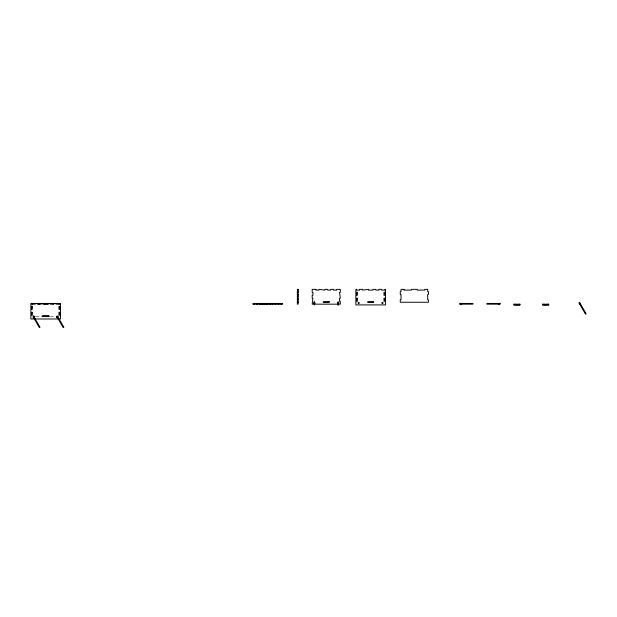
<?xml version="1.0" encoding="UTF-8"?>
<svg xmlns="http://www.w3.org/2000/svg" width="617" height="617" viewBox="0 0 617 617"><rect width="100%" height="100%" fill="white"/><g stroke="black" fill="none" stroke-linecap="round" stroke-linejoin="round"><path stroke-width="0.46" stroke-dasharray="3.08 2.31" d="M36.141 316.313L40.899 316.313M50.417 316.313L55.175 316.313"/><path stroke-width="0.93" d="M34.405 317.13C34.429 318.102 32.817 317.886 33.094 316.953C33.326 315.688 35.4 317.346 33.734 317.13M56.911 317.13L57.574 316.459L58.245 317.13L57.242 317.701L56.911 317.13L57.574 317.13M313.66 303.063L314.323 302.392L314.971 303.232L313.852 303.533L313.66 303.063L314.994 303.063M337.499 303.063L338.162 302.392L338.81 303.232L337.692 303.533L337.499 303.063L338.826 303.063M33.418 317.315L34.058 316.945M34.243 317.261L33.603 317.632L33.873 316.621L33.233 316.991L39.38 327.635L40.02 327.265L33.426 315.85M57.072 316.991L57.713 316.621L57.443 317.632L58.083 317.261L57.265 315.85M57.258 317.315L57.898 316.945M579.363 303.533L580.003 303.163L579.733 304.173L580.373 303.803M579.548 303.849L580.188 303.479M297.371 290.106L298.111 290.106M297.371 291.586L298.111 291.586M297.371 292.327L298.111 292.327M297.371 294.548L298.111 294.548M297.371 295.288L298.111 295.288M297.371 296.769L298.111 296.769M297.371 298.25L298.111 298.25M297.371 299.731L298.111 299.731M297.371 301.212L298.111 301.212M297.371 302.245L298.111 302.245M513.992 304.173L519.915 304.173M542.759 304.173L548.683 304.173M513.992 304.914L519.915 304.914M542.759 304.914L548.683 304.914M33.279 316.313L35.184 316.313M41.848 316.313L49.468 316.313M59.047 318.927L63.859 327.265L63.212 327.635L56.625 316.22M548.683 304.096L548.683 304.983L542.759 304.983L542.759 304.096M519.915 304.096L519.915 304.983L513.992 304.983L513.992 304.096M499.184 303.433L499.184 304.173L498.443 303.433L498.443 304.173M498.814 303.433L498.814 304.173M461.277 303.433L461.277 304.173L460.537 303.433L460.537 304.173M460.907 303.433L460.907 304.173M338.162 301.551L338.162 305.477M314.323 301.227L314.323 305.045M281.822 303.433L281.822 304.173M281.082 303.433L281.082 304.173M278.861 303.433L278.861 304.173M278.12 303.433L278.12 304.173M275.899 303.433L275.899 304.173M275.159 303.433L275.159 304.173M272.938 303.433L272.938 304.173M272.197 303.433L272.197 304.173M270.716 303.433L270.716 304.173M269.976 303.433L269.976 304.173M269.236 303.433L269.236 304.173M267.755 303.433L267.755 304.173M266.274 303.433L266.274 304.173M265.534 303.433L265.534 304.173M264.793 303.433L264.793 304.173M263.312 303.433L263.312 304.173M262.572 303.433L262.572 304.173M261.832 303.433L261.832 304.173M260.351 303.433L260.351 304.173M259.61 303.433L259.61 304.173M257.389 303.433L257.389 304.173M256.649 303.433L256.649 304.173M254.428 303.433L254.428 304.173M253.687 303.433L253.687 304.173M59.726 303.433L59.726 304.173L56.764 304.173L56.764 303.433M58.985 303.433L58.985 304.173M57.574 316.698L57.574 317.871M56.024 303.433L56.024 304.173M53.802 303.433L53.802 304.173L50.841 304.173L50.841 303.433M53.062 303.433L53.062 304.173M50.1 303.433L50.1 304.173M48.62 303.433L48.62 304.173M47.879 303.433L47.879 304.173L43.437 304.173L43.437 303.433M47.139 303.433L47.139 304.173M45.658 303.433L45.658 304.173M44.177 303.433L44.177 304.173M42.696 303.433L42.696 304.173M41.216 303.433L41.216 304.173M40.475 303.433L40.475 304.173L37.514 304.173L37.514 303.433M39.735 303.433L39.735 304.173M38.254 303.433L38.254 304.173M35.292 303.433L35.292 304.173M34.552 303.433L34.552 304.173L31.59 304.173L31.59 303.433M33.734 316.39L33.734 317.554M32.331 303.433L32.331 304.173M358.099 302.885C358.917 305.43 360.081 301.096 358.099 302.885M381.938 302.885C382.756 305.43 383.921 301.096 381.938 302.885M579.564 302.392L578.923 302.762L585.51 314.176L586.15 313.806L579.564 302.392M298.111 289.365L297.371 289.365L297.371 304.173L298.111 304.173L298.111 289.365M315.881 289.365L312.179 289.365L312.179 292.327L312.919 292.327L312.919 295.288L312.179 295.288L312.179 298.25L312.919 298.25L312.179 304.173L340.306 304.173L340.306 301.212L339.566 301.212L339.566 298.25L340.306 298.25L339.566 292.327L340.306 292.327L340.306 289.365L336.612 289.365L336.612 290.106L333.65 290.106L333.65 289.365L330.689 289.365L330.689 290.106L327.727 290.106L327.727 289.365L324.766 289.365L324.766 290.106L318.842 289.365L318.842 290.106L315.881 290.106L315.881 289.365M356.595 289.365L355.855 289.365L355.855 304.914L385.471 304.914L385.471 289.365L384.73 289.365L384.73 290.106L381.769 290.106L381.769 289.365L378.807 289.365L378.807 290.106L375.846 290.106L375.846 289.365L372.884 289.365L372.884 290.106L368.442 290.106L368.442 289.365L362.518 290.106L362.518 289.365L359.557 289.365L359.557 290.106L356.595 290.106L356.595 289.365M403.981 289.365L401.019 289.365L401.019 291.586L400.279 291.586L400.279 294.548L401.019 294.548L401.019 299.731L400.279 299.731L400.279 302.245L428.406 302.245L428.406 299.731L427.666 299.731L427.666 294.548L428.406 294.548L428.406 291.586L427.666 291.586L427.666 289.365L424.712 289.365L424.712 290.106L417.308 290.106L417.308 289.365L411.385 289.365L411.385 290.106L403.981 290.106L403.981 289.365M357.336 292.327L356.595 292.327L356.595 295.288L357.336 295.288L357.336 292.327M384.73 292.327L383.99 292.327L383.99 295.288L384.73 295.288L384.73 292.327M357.336 298.25L356.595 298.25L356.595 301.212L357.336 301.212L357.336 298.25M384.73 298.25L383.99 298.25L383.99 301.212L384.73 301.212L384.73 298.25M329.208 301.651L323.285 301.651L323.285 302.392L329.208 302.392L329.208 301.651M373.624 301.651L367.701 301.651L367.701 302.392L373.624 302.392L373.624 301.651M60.466 303.433L30.85 303.433L30.85 318.981L60.466 318.981L60.466 303.433M282.563 303.433L252.947 303.433L252.947 304.173L282.563 304.173L282.563 303.433M472.83 303.433L459.65 303.433L459.65 304.173L472.83 304.173L472.83 303.433M500.071 303.433L486.898 303.433L486.898 304.173L500.071 304.173L500.071 303.433M32.331 306.394L31.59 306.394L31.59 309.356L32.331 309.356L32.331 306.394M59.726 306.394L58.985 306.394L58.985 309.356L59.726 309.356L59.726 306.394M32.331 312.318L31.59 312.318L31.59 315.279L32.331 315.279L32.331 312.318M59.726 312.318L58.985 312.318L58.985 315.279L59.726 315.279L59.726 312.318M48.62 315.719L42.696 315.719L42.696 316.459L48.62 316.459L48.62 315.719"/></g></svg>
